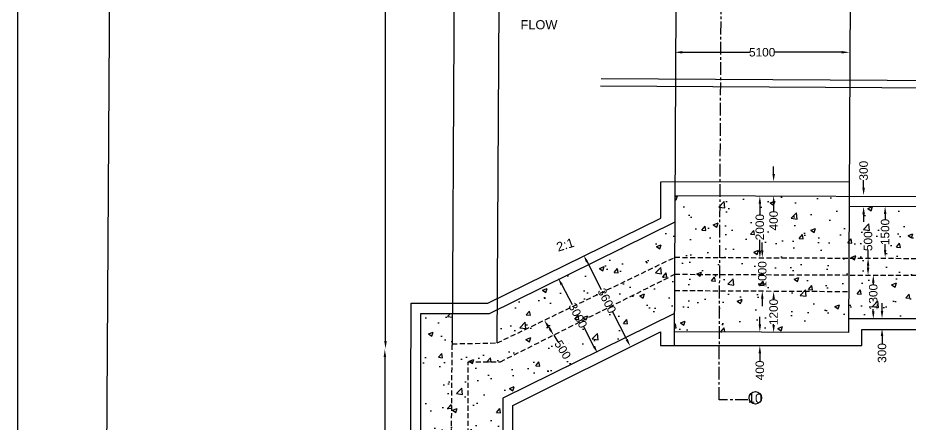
# Model space of a CAD drawing. Header units: millimetres. Extents: x 687 to 122702, y 4423 to 86488.
# Drawn here: x 687 to 27018, y 26482 to 38488 of the extents above; entities that cross this region are included whole.
import ezdxf

# ---------------------------------------------------------------- set-up
doc = ezdxf.new("R2010")
doc.units = ezdxf.units.MM
doc.header["$MEASUREMENT"] = 0
doc.linetypes.add('CENTER', pattern=[2, 1.25, -0.25, 0.25, -0.25])
doc.linetypes.add('DASHED', pattern=[0.75, 0.5, -0.25])
for name, color, linetype in [('DIM', 7, 'Continuous'), ('DWG', 7, 'Continuous'), ('TEXT', 7, 'Continuous'), ('TXT', 7, 'Continuous')]:
    doc.layers.add(name, color=color, linetype=linetype)
doc.styles.get("Standard").update_dxf_attribs({"font": 'arial.ttf'})
doc.dimstyles.new('Civil', dxfattribs={"dimtxt": 250, "dimasz": 225, "dimexe": 0.1, "dimexo": 0.0625, "dimgap": 0.09, "dimtad": 0, "dimdec": 0, "dimzin": 12, "dimdsep": 46, "dimtxsty": 'Standard', "dimcen": 0.1, "dimse1": 1, "dimse2": 1, "dimadec": 0, "dimazin": 2, "dimtfac": 1, "dimtdec": 0, "dimtofl": 0, "dimtmove": 0, "dimatfit": 3, "dimfxl": 1, "dimfrac": 1, "dimtolj": 1, "dimtzin": 0, "dimarcsym": 0})

# ---------------------------------------------------------------- blocks, each defined once
blk = doc.blocks.new('*D78')
at = {"layer": 'Defpoints', "color": 0, "transparency": 16777216}
for p in [(11065, 50572), (11065, 28714), (11536, 28714)]:
    blk.add_point(p, dxfattribs=at)
at = {"layer": 'DIM', "color": 0, "lineweight": -2, "transparency": 16777216}
for p, q in [((11536, 50347), (11536, 40113)), ((11536, 28939), (11536, 39173))]:
    blk.add_line(p, q, dxfattribs=at)
at = {"layer": 'DIM', "color": 0, "transparency": 16777216}
for points in [[(11499, 50347), (11574, 50347), (11536, 50572)], [(11499, 28939), (11574, 28939), (11536, 28714)]]:
    blk.add_solid(points, dxfattribs=at)
at = {"layer": 'DIM', "color": 0, "transparency": 16777216, "insert": (11536, 39643), "char_height": 250, "attachment_point": 5, "rotation": 90}
blk.add_mtext('\\A1;30000', dxfattribs=at)
blk = doc.blocks.new('*D80')
at = {"layer": 'Defpoints', "color": 0, "transparency": 16777216}
for p in [(11517, 28690), (11517, 22350), (11517, 22350)]:
    blk.add_point(p, dxfattribs=at)
at = {"layer": 'DIM', "color": 0, "lineweight": -2, "transparency": 16777216}
for p, q in [((11517, 28465), (11517, 25894)), ((11517, 22575), (11517, 25146))]:
    blk.add_line(p, q, dxfattribs=at)
at = {"layer": 'DIM', "color": 0, "transparency": 16777216}
for points in [[(11480, 28465), (11555, 28465), (11517, 28690)], [(11480, 22575), (11555, 22575), (11517, 22350)]]:
    blk.add_solid(points, dxfattribs=at)
at = {"layer": 'DIM', "color": 0, "transparency": 16777216, "insert": (11517, 25520), "char_height": 250, "attachment_point": 5, "rotation": 90}
blk.add_mtext('\\A1;6400', dxfattribs=at)
blk = doc.blocks.new('*D86')
at = {"layer": 'Defpoints', "color": 0, "transparency": 16777216}
for p in [(16417, 29685), (16699, 29231), (16501, 29108)]:
    blk.add_point(p, dxfattribs=at)
at = {"layer": 'DIM', "color": 0, "lineweight": -2, "transparency": 16777216}
for p, q in [((16337, 29370), (16382, 29299)), ((16501, 29108), (16620, 28917))]:
    blk.add_line(p, q, dxfattribs=at)
at = {"layer": 'DIM', "color": 0, "transparency": 16777216}
for points in [[(16369, 29390), (16306, 29351), (16219, 29561)], [(16414, 29318), (16350, 29279), (16501, 29108)]]:
    blk.add_solid(points, dxfattribs=at)
at = {"layer": 'DIM', "color": 0, "transparency": 16777216, "insert": (16766, 28682), "char_height": 250, "attachment_point": 5, "rotation": 301.9222}
blk.add_mtext('\\A1;500', dxfattribs=at)
blk = doc.blocks.new('*D87')
at = {"layer": 'Defpoints', "color": 0, "transparency": 16777216}
for p in [(16679, 30825), (17794, 28581), (17840, 28606)]:
    blk.add_point(p, dxfattribs=at)
at = {"layer": 'DIM', "color": 0, "lineweight": -2, "transparency": 16777216}
for p, q in [((16737, 30601), (17040, 30021)), ((17689, 28781), (17386, 29360))]:
    blk.add_line(p, q, dxfattribs=at)
at = {"layer": 'DIM', "color": 0, "transparency": 16777216}
for points in [[(16770, 30618), (16704, 30583), (16632, 30800)], [(17723, 28798), (17656, 28763), (17794, 28581)]]:
    blk.add_solid(points, dxfattribs=at)
at = {"layer": 'DIM', "color": 0, "transparency": 16777216, "insert": (17213, 29691), "char_height": 250, "attachment_point": 5, "rotation": 297.6261}
blk.add_mtext('\\A1;3000', dxfattribs=at)
blk = doc.blocks.new('*D88')
at = {"layer": 'Defpoints', "color": 0, "transparency": 16777216}
for p in [(17315, 31440), (18689, 28747), (18757, 28782)]:
    blk.add_point(p, dxfattribs=at)
at = {"layer": 'DIM', "color": 0, "lineweight": -2, "transparency": 16777216}
for p, q in [((17486, 31274), (17901, 30460)), ((18655, 28982), (18240, 29796))]:
    blk.add_line(p, q, dxfattribs=at)
at = {"layer": 'DIM', "color": 0, "transparency": 16777216}
for points in [[(17519, 31291), (17453, 31257), (17384, 31475)], [(18688, 28999), (18622, 28965), (18757, 28782)]]:
    blk.add_solid(points, dxfattribs=at)
at = {"layer": 'DIM', "color": 0, "transparency": 16777216, "insert": (18070, 30128), "char_height": 250, "attachment_point": 5, "rotation": 297.021}
blk.add_mtext('\\A1;3600', dxfattribs=at)
blk = doc.blocks.new('*D89')
at = {"layer": 'Defpoints', "color": 0, "transparency": 16777216}
for p in [(22599, 29207), (22583, 28801), (22599, 28801)]:
    blk.add_point(p, dxfattribs=at)
at = {"layer": 'DIM', "color": 0, "lineweight": -2, "transparency": 16777216}
for p, q in [((22583, 29432), (22583, 29657)), ((22583, 28576), (22583, 28351))]:
    blk.add_line(p, q, dxfattribs=at)
at = {"layer": 'DIM', "color": 0, "transparency": 16777216}
for points in [[(22546, 29432), (22621, 29432), (22583, 29207)], [(22546, 28576), (22621, 28576), (22583, 28801)]]:
    blk.add_solid(points, dxfattribs=at)
at = {"layer": 'DIM', "color": 0, "transparency": 16777216, "insert": (22583, 28070), "char_height": 250, "attachment_point": 5, "rotation": 90}
blk.add_mtext('\\A1;400', dxfattribs=at)
blk = doc.blocks.new('*D90')
at = {"layer": 'Defpoints', "color": 0, "transparency": 16777216}
for p in [(22902, 30402), (22902, 29191), (22990, 29191)]:
    blk.add_point(p, dxfattribs=at)
at = {"layer": 'DIM', "color": 0, "lineweight": -2, "transparency": 16777216}
for p, q in [((22990, 30177), (22990, 30158)), ((22990, 29416), (22990, 29436))]:
    blk.add_line(p, q, dxfattribs=at)
at = {"layer": 'DIM', "color": 0, "transparency": 16777216}
for points in [[(22952, 30177), (23027, 30177), (22990, 30402)], [(22952, 29416), (23027, 29416), (22990, 29191)]]:
    blk.add_solid(points, dxfattribs=at)
at = {"layer": 'DIM', "color": 0, "transparency": 16777216, "insert": (22990, 29797), "char_height": 250, "attachment_point": 5, "rotation": 90}
blk.add_mtext('\\A1;1200', dxfattribs=at)
blk = doc.blocks.new('*D91')
at = {"layer": 'Defpoints', "color": 0, "transparency": 16777216}
for p in [(22623, 31398), (22623, 30418), (22655, 30418)]:
    blk.add_point(p, dxfattribs=at)
at = {"layer": 'DIM', "color": 0, "lineweight": -2, "transparency": 16777216}
for p, q in [((22655, 31623), (22655, 31848)), ((22655, 30193), (22655, 29968))]:
    blk.add_line(p, q, dxfattribs=at)
at = {"layer": 'DIM', "color": 0, "transparency": 16777216}
for points in [[(22617, 31623), (22692, 31623), (22655, 31398)], [(22617, 30193), (22692, 30193), (22655, 30418)]]:
    blk.add_solid(points, dxfattribs=at)
at = {"layer": 'DIM', "color": 0, "transparency": 16777216, "insert": (22655, 30908), "char_height": 250, "attachment_point": 5, "rotation": 90}
blk.add_mtext('\\A1;1000', dxfattribs=at)
blk = doc.blocks.new('*D92')
at = {"layer": 'Defpoints', "color": 0, "transparency": 16777216}
for p in [(22583, 33219), (22583, 31387), (22583, 31387)]:
    blk.add_point(p, dxfattribs=at)
at = {"layer": 'DIM', "color": 0, "lineweight": -2, "transparency": 16777216}
for p, q in [((22583, 32994), (22583, 32678)), ((22583, 31612), (22583, 31928))]:
    blk.add_line(p, q, dxfattribs=at)
at = {"layer": 'DIM', "color": 0, "transparency": 16777216}
for points in [[(22546, 32994), (22621, 32994), (22583, 33219)], [(22546, 31612), (22621, 31612), (22583, 31387)]]:
    blk.add_solid(points, dxfattribs=at)
at = {"layer": 'DIM', "color": 0, "transparency": 16777216, "insert": (22583, 32303), "char_height": 250, "attachment_point": 5, "rotation": 90}
blk.add_mtext('\\A1;2000', dxfattribs=at)
blk = doc.blocks.new('*D93')
at = {"layer": 'Defpoints', "color": 0, "transparency": 16777216}
for p in [(22863, 33649), (22863, 33227), (22990, 33227)]:
    blk.add_point(p, dxfattribs=at)
at = {"layer": 'DIM', "color": 0, "lineweight": -2, "transparency": 16777216}
for p, q in [((22990, 33874), (22990, 34099)), ((22990, 33002), (22990, 32777))]:
    blk.add_line(p, q, dxfattribs=at)
at = {"layer": 'DIM', "color": 0, "transparency": 16777216}
for points in [[(22953, 33874), (23028, 33874), (22990, 33649)], [(22953, 33002), (23028, 33002), (22990, 33227)]]:
    blk.add_solid(points, dxfattribs=at)
at = {"layer": 'DIM', "color": 0, "transparency": 16777216, "insert": (22990, 32496), "char_height": 250, "attachment_point": 5, "rotation": 90}
blk.add_mtext('\\A1;400', dxfattribs=at)
blk = doc.blocks.new('*D94')
at = {"layer": 'Defpoints', "color": 0, "transparency": 16777216}
for p in [(20075, 37435), (25227, 37469), (25227, 37435)]:
    blk.add_point(p, dxfattribs=at)
at = {"layer": 'DIM', "color": 0, "lineweight": -2, "transparency": 16777216}
for p, q in [((20300, 37469), (22278, 37469)), ((25002, 37469), (23024, 37469))]:
    blk.add_line(p, q, dxfattribs=at)
at = {"layer": 'DIM', "color": 0, "transparency": 16777216}
for points in [[(20300, 37507), (20300, 37432), (20075, 37469)], [(25002, 37507), (25002, 37432), (25227, 37469)]]:
    blk.add_solid(points, dxfattribs=at)
at = {"layer": 'DIM', "color": 0, "transparency": 16777216, "insert": (22651, 37469), "char_height": 250, "attachment_point": 5}
blk.add_mtext('\\A1;5100', dxfattribs=at)
blk = doc.blocks.new('*D128')
at = {"layer": 'Defpoints', "color": 0, "transparency": 16777216}
for p in [(26614, 29603), (26189, 29310), (26614, 29310)]:
    blk.add_point(p, dxfattribs=at)
at = {"layer": 'DIM', "color": 0, "lineweight": -2, "transparency": 16777216}
for p, q in [((26189, 29828), (26189, 30053)), ((26189, 29085), (26189, 28860))]:
    blk.add_line(p, q, dxfattribs=at)
at = {"layer": 'DIM', "color": 0, "transparency": 16777216}
for points in [[(26151, 29828), (26226, 29828), (26189, 29603)], [(26151, 29085), (26226, 29085), (26189, 29310)]]:
    blk.add_solid(points, dxfattribs=at)
at = {"layer": 'DIM', "color": 0, "transparency": 16777216, "insert": (26189, 28585), "char_height": 250, "attachment_point": 5, "rotation": 90}
blk.add_mtext('\\A1;300', dxfattribs=at)
blk = doc.blocks.new('*D129')
at = {"layer": 'Defpoints', "color": 0, "transparency": 16777216}
for p in [(25854, 30886), (25930, 30886), (25854, 29589)]:
    blk.add_point(p, dxfattribs=at)
at = {"layer": 'DIM', "color": 0, "lineweight": -2, "transparency": 16777216}
for p, q in [((25930, 30661), (25930, 30599)), ((25930, 29814), (25930, 29876))]:
    blk.add_line(p, q, dxfattribs=at)
at = {"layer": 'DIM', "color": 0, "transparency": 16777216}
for points in [[(25893, 30661), (25968, 30661), (25930, 30886)], [(25893, 29814), (25968, 29814), (25930, 29589)]]:
    blk.add_solid(points, dxfattribs=at)
at = {"layer": 'DIM', "color": 0, "transparency": 16777216, "insert": (25930, 30238), "char_height": 250, "attachment_point": 5, "rotation": 90}
blk.add_mtext('\\A1;1300', dxfattribs=at)
blk = doc.blocks.new('*D130')
at = {"layer": 'Defpoints', "color": 0, "transparency": 16777216}
for p in [(25700, 31388), (25777, 31388), (25700, 30879)]:
    blk.add_point(p, dxfattribs=at)
at = {"layer": 'DIM', "color": 0, "lineweight": -2, "transparency": 16777216}
for p, q in [((25777, 31388), (25777, 31613)), ((25777, 31104), (25777, 31163))]:
    blk.add_line(p, q, dxfattribs=at)
at = {"layer": 'DIM', "color": 0, "transparency": 16777216}
for points in [[(25739, 31163), (25814, 31163), (25777, 31388)], [(25739, 31104), (25814, 31104), (25777, 30879)]]:
    blk.add_solid(points, dxfattribs=at)
at = {"layer": 'DIM', "color": 0, "transparency": 16777216, "insert": (25777, 31888), "char_height": 250, "attachment_point": 5, "rotation": 90}
blk.add_mtext('\\A1;500', dxfattribs=at)
blk = doc.blocks.new('*D131')
at = {"layer": 'Defpoints', "color": 0, "transparency": 16777216}
for p in [(26224, 32918), (26280, 32918), (26224, 31405)]:
    blk.add_point(p, dxfattribs=at)
at = {"layer": 'DIM', "color": 0, "lineweight": -2, "transparency": 16777216}
for p, q in [((26280, 32693), (26280, 32523)), ((26280, 31630), (26280, 31800))]:
    blk.add_line(p, q, dxfattribs=at)
at = {"layer": 'DIM', "color": 0, "transparency": 16777216}
for points in [[(26243, 32693), (26318, 32693), (26280, 32918)], [(26243, 31630), (26318, 31630), (26280, 31405)]]:
    blk.add_solid(points, dxfattribs=at)
at = {"layer": 'DIM', "color": 0, "transparency": 16777216, "insert": (26280, 32161), "char_height": 250, "attachment_point": 5, "rotation": 90}
blk.add_mtext('\\A1;1500', dxfattribs=at)
blk = doc.blocks.new('*D132')
at = {"layer": 'Defpoints', "color": 0, "transparency": 16777216}
for p in [(25645, 33245), (25701, 33245), (25701, 32911)]:
    blk.add_point(p, dxfattribs=at)
at = {"layer": 'DIM', "color": 0, "lineweight": -2, "transparency": 16777216}
for p, q in [((25645, 33470), (25645, 33695)), ((25645, 32686), (25645, 32461))]:
    blk.add_line(p, q, dxfattribs=at)
at = {"layer": 'DIM', "color": 0, "transparency": 16777216}
for points in [[(25608, 33470), (25683, 33470), (25645, 33245)], [(25608, 32686), (25683, 32686), (25645, 32911)]]:
    blk.add_solid(points, dxfattribs=at)
at = {"layer": 'DIM', "color": 0, "transparency": 16777216, "insert": (25645, 33971), "char_height": 250, "attachment_point": 5, "rotation": 90}
blk.add_mtext('\\A1;300', dxfattribs=at)

msp = doc.modelspace()

# ---------------------------------------------------------------- hatches: boundary and pattern name
at = {"layer": 'DWG'}
h = msp.add_hatch(dxfattribs=at)
h.set_pattern_fill('AR-CONC', color=256, scale=200)
h.paths.add_polyline_path([(14999, 27247), (20067.4, 29752.3), (20073.2, 30911.3), (14927.6, 28326.3), (13972.8, 28326.3), (13972.8, 22379.8), (14999, 22379.8)], flags=17)
h.paths.add_polyline_path([(13972.8, 28326.3), (14927.6, 28326.3), (20073.2, 30911.3), (20075.7, 31412), (14830, 28882.5), (13504.9, 28856.9), (13504.7, 28820), (13456, 22379.8), (13972.8, 22379.8)])
h.paths.add_polyline_path([(13504.7, 28820), (13509.8, 29753), (12574.8, 29753), (12574.8, 22379.8), (13456, 22379.8)])
h.paths.add_polyline_path([(20075.7, 31412), (20080.9, 32460.3), (14835.8, 29865.5), (14830, 28882.5)])
h.paths.add_polyline_path([(21410.4, 33234.8), (20084.8, 33240.9), (20075.7, 31412), (21401, 31405.9)])
h.paths.add_polyline_path([(25220.2, 33217.2), (21410.4, 33234.8), (21401, 31405.9), (25211, 31388.3)])
h.paths.add_polyline_path([(25211, 31388.3), (21401, 31405.9), (21398.5, 30905.6), (25208.5, 30888.9)])
h.paths.add_polyline_path([(21398.5, 30905.6), (20073.2, 30911.3), (20070.8, 30432.5), (21396, 30424.7)])
h.paths.add_polyline_path([(21401, 31405.9), (20075.7, 31412), (20073.2, 30911.3), (21398.5, 30905.6)])
h.paths.add_polyline_path([(25208.5, 30888.9), (21398.5, 30905.6), (21396, 30424.7), (25206, 30402.4)])
h.paths.add_polyline_path([(25206, 30402.4), (21396, 30424.7), (21389.7, 29205.7), (25199.9, 29195.2)])
h.paths.add_polyline_path([(21396, 30424.7), (20070.8, 30432.5), (20064.7, 29209.3), (21389.7, 29205.7)])
h.paths.add_polyline_path([(31668.5, 30349.6), (29567.4, 30349.6), (29569.4, 30869.8), (25208.5, 30888.9), (25202, 29600), (31662.8, 29600)])
h.paths.add_polyline_path([(29571.4, 31368.2), (25211, 31388.3), (25208.5, 30888.9), (29569.4, 30869.8)])
h.paths.add_polyline_path([(29577.5, 32912.8), (25218.7, 32923.7), (25211, 31388.3), (29571.4, 31368.2)])
h.paths.add_polyline_path([(31199.1, 36397.8), (30009.2, 36405), (29967, 31366.4), (31165.5, 31360.9)])
h.paths.add_polyline_path([(31714.2, 36394.7), (31199.1, 36397.8), (31165.5, 31360.9), (31676.1, 31358.5)])
h.paths.add_polyline_path([(33406.4, 35196), (32190.9, 35202.5), (32164.9, 31356.3), (33368.8, 31350.7)])
h.paths.add_polyline_path([(32190.9, 35202.5), (31705.2, 35205), (31676.1, 31358.5), (32164.9, 31356.3)])
h.paths.add_polyline_path([(32193.2, 35536.6), (31707.8, 35539.1), (31705.2, 35205), (32190.9, 35202.5)])
h.paths.add_polyline_path([(33409.6, 35530.4), (32193.2, 35536.6), (32190.9, 35202.5), (33406.4, 35196)])
h.paths.add_polyline_path([(33418, 36384.4), (32199, 36391.8), (32193.2, 35536.6), (33409.6, 35530.4)])
h.paths.add_polyline_path([(32219.4, 39413.3), (31737.1, 39415.9), (31715.9, 36607.2), (32200.4, 36604.6)])
h.paths.add_polyline_path([(31738.3, 39571.6), (31220.2, 39574.4), (31200.5, 36610), (31715.9, 36607.2)])
h.paths.add_polyline_path([(31220.2, 39574.4), (30892.6, 39576.2), (30035.8, 39580.2), (30011, 36616.6), (31200.5, 36610)])
h.paths.add_polyline_path([(33447.5, 39406.6), (32219.4, 39413.3), (32200.4, 36604.6), (33420.1, 36597.9)])
h.paths.add_polyline_path([(31165.5, 31360.9), (29967, 31366.4), (29962.8, 30868.1), (31162.1, 30862.9)])
h.paths.add_polyline_path([(33368.8, 31350.7), (32164.9, 31356.3), (32162.6, 31019.3), (33365.5, 31011.8)])
h.paths.add_polyline_path([(33365.5, 31011.8), (32162.6, 31019.3), (32160.6, 30730.3), (33362.7, 30730.3)])
h.paths.add_polyline_path([(31672.3, 30860.7), (31162.1, 30862.9), (31161.3, 30730.3), (31671.3, 30730.3)])
h.paths.add_polyline_path([(16359.4, 28844.7), (16733.6, 28244), (17170.9, 28516.5), (16796.7, 29117.1)], flags=24)
h.paths.add_polyline_path([(16774.7, 29969.1), (17193, 29170), (17649.4, 29408.8), (17231.2, 30208)], flags=24)
h.paths.add_polyline_path([(17635.1, 30411.3), (18044.8, 29607.8), (18503.8, 29841.8), (18094, 30645.3)], flags=24)
h.paths.add_polyline_path([(22842.8, 31855.2), (22842.8, 32757.1), (22327.6, 32757.1), (22327.6, 31855.2)], flags=24)
h.paths.add_polyline_path([(23249.6, 32148.5), (23249.6, 32856.2), (22734.5, 32856.2), (22734.5, 32148.5)], flags=24)
h.paths.add_polyline_path([(22914.3, 30446.7), (22914.3, 31348.6), (22399.1, 31348.6), (22399.1, 30446.7)], flags=9)
h.paths.add_polyline_path([(23249.3, 29335.3), (23249.3, 30237.2), (22734.2, 30237.2), (22734.2, 29335.3)], flags=24)
h.paths.add_polyline_path([(26189.7, 29775.9), (26189.7, 30677.8), (25674.5, 30677.8), (25674.5, 29775.9)], flags=24)
h.paths.add_polyline_path([(26036.2, 31535.7), (26036.2, 32243.4), (25521, 32243.4), (25521, 31535.7)], flags=24)
h.paths.add_polyline_path([(26539.6, 31699.7), (26539.6, 32601.7), (26024.4, 32601.7), (26024.4, 31699.7)], flags=24)

# ---------------------------------------------------------------- linework, layer by layer
msp.add_lwpolyline([(122702, 4422.8), (687.4, 4422.8), (687.4, 86488.1), (122702, 86488.1)], close=True, dxfattribs=at)
for points in [[(3270.6, 19307.5), (3561, 64695.3)], [(20062.6, 28803.7), (20203.8, 57043.2), (21261.9, 64606)], [(26411.7, 64624.2), (25340.6, 57028.1), (25199.9, 29195.2), (20064.7, 29209.3)], [(13678.9, 56989.7), (13554.6, 38036.4), (13504.7, 28820)], [(25202, 29600), (31662.8, 29600), (31814.3, 49605.5)], [(75528.7, 36383.5), (59135.4, 36457.9), (58944.6, 35430.7), (58202.7, 37559.3), (58033.1, 36436.8), (50169.3, 36489.8), (50010.4, 35314.3), (49512.2, 37654.6), (49247.2, 36510.9), (28027.8, 36627.5), (17905.1, 36681)], [(17880.9, 36478.5), (49417.8, 36287.5), (49481.4, 36689.9), (50032.6, 34180.1), (50350.5, 36319.3), (58222.4, 36266.6), (58275.4, 36711.3), (59038.6, 34572.2), (59324.8, 36245.4), (75539.3, 36150.5)], [(12262.3, 22053), (12298.8, 30057.7), (14551.4, 30057.7), (19664.6, 32570.6), (19664.6, 33637.5), (25222.4, 33647.3)], [(20084.8, 33240.9), (29578.7, 33197)], [(25218.7, 32923.7), (29577.5, 32912.8)], [(20067.4, 29752.3), (14999, 27247), (14999, 22379.8), (12574.8, 22379.8), (12574.8, 29753), (14608.3, 29753), (20080.9, 32460.3)], [(12262.3, 22053), (15294.4, 22053), (15294.4, 27031), (19648.7, 29214.9), (19648.7, 28810), (25595.4, 28810), (25595.4, 29277.3), (31959.6, 29277.3), (31975.2, 30730.3)]]:
    msp.add_lwpolyline(points, dxfattribs=at)
msp.add_lwpolyline([(14830, 28882.5), (14958.5, 50518.9), (8652.2, 50520, -0.5730552), (8730.5, 63253.5, -0.2681102)], format="xyb", dxfattribs=at)
at = {"layer": 'DWG', "linetype": 'CENTER', "ltscale": 300}
msp.add_lwpolyline([(22232.4, 27199.5), (21379.4, 27199.5), (21513.6, 53278.1), (22450.3, 53278.1)], dxfattribs=at)
at = {"layer": 'DWG', "linetype": 'DASHED', "ltscale": 300}
for points in [[(13504.9, 28856.9), (14830, 28882.5), (20075.7, 31412), (40943.7, 31315.8), (57072.8, 31229.5), (71136.9, 31143), (75637.1, 31133), (89436.7, 26399.9), (89402.7, 20325.6)], [(13972.8, 22379.8), (13972.8, 28326.3), (14927.6, 28326.3), (20073.2, 30911.3), (31672.3, 30860.7)], [(20070.8, 30432.5), (25206, 30402.4)], [(13456, 22379.8), (13504.7, 28820)]]:
    msp.add_lwpolyline(points, dxfattribs=at)
at = {"layer": 'TXT', "color": 1}
msp.add_circle((22450.5, 27260.4), 185.8, dxfattribs=at)

# ---------------------------------------------------------------- texts
at = {"layer": 'TEXT'}
for s, p in [('FLOW', (15521.3, 38148.6)), ('10', (22230.7, 27112.9))]:
    msp.add_text(s, height=270, dxfattribs=at).set_placement(p)
msp.add_text('2:1', height=270, rotation=17.76353, dxfattribs=at).set_placement((16631.5, 31575.2))

# ---------------------------------------------------------------- dimensions: what is measured, and where the dimension line sits
at = {"layer": 'DIM'}
for p1, p2, distance, text, picture, middle in [((11064.9, 50571.6), (11064.9, 28713.7), 471.3, '30000', '*D78', (11536.2, 39642.6)), ((20074.6, 37434.7), (25227.4, 37434.7), 34.8, '5100', '*D94', (22651, 37469.5)), ((25701, 32910.6), (25701, 33245.2), 55.8, '300', '*D132', (25645.2, 33970.9)), ((22862.6, 33649.3), (22862.6, 33227.1), 127.6, '400', '*D93', (22990.3, 32496.2)), ((22583.4, 33219.1), (22583.4, 31386.7), 0, '2000', '*D92', (22583.4, 32302.9)), ((26224.4, 31405.1), (26224.4, 32917.6), -55.8, '1500', '*D131', (26280.2, 32161.3)), ((25700.1, 30878.8), (25700.1, 31387.6), -76.8, '500', '*D130', (25776.8, 31888.4)), ((22623, 31398.3), (22623, 30418.3), 31.9, '1000', '*D91', (22654.9, 30908.3)), ((17315.3, 31439.8), (18688.7, 28746.8), 76.9, '3600', '*D88', (18070.5, 30128.2)), ((16679.1, 30824.5), (17840.4, 28605.6), -52.7, '3000', '*D87', (17213.1, 29690.7)), ((25853.6, 29589.3), (25853.6, 30885.7), -76.8, '1300', '*D129', (25930.4, 30237.5)), ((22902.2, 30402.4), (22902.2, 29191.4), 87.7, '1200', '*D90', (22990, 29796.9)), ((26614.3, 29603.2), (26614.3, 29310.5), -425.7, '300', '*D128', (26188.6, 28584.7)), ((16416.6, 29684.8), (16699.3, 29231), -233.3, '500', '*D86', (16766.1, 28682.5)), ((22599.1, 29207.4), (22599.1, 28801), -16, '400', '*D89', (22583.2, 28070.2)), ((11517.4, 28689.6), (11517.4, 22350.5), 0, '6400', '*D80', (11517.4, 25520.1))]:
    dim = msp.add_aligned_dim(p1=p1, p2=p2, distance=distance, text=text, dimstyle='Civil', dxfattribs=at)
    dim.commit()
    dim.dimension.update_dxf_attribs({"geometry": picture, "text_midpoint": middle})

doc.saveas('drawing.dxf')
